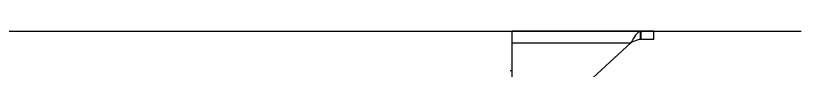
# Model space of a CAD drawing. Extents: x -409572 to -157272, y 600795 to 878326.
# Drawn here: x -395792 to -393381, y 807396 to 807518 of the extents above; entities that cross this region are included whole.
import ezdxf

# ---------------------------------------------------------------- set-up
doc = ezdxf.new("R2010")
doc.units = 0
doc.header["$LTSCALE"] = 1000
doc.header["$MEASUREMENT"] = 0
doc.layers.get('0').update_dxf_attribs({"linetype": 'CONTINUOUS'})
doc.layers.add('BZ', color=2, linetype='CONTINUOUS')

msp = doc.modelspace()

# ---------------------------------------------------------------- linework, layer by layer
for p, q in [((-394268.2, 807321.8), (-394268.2, 807517.9)), ((-393833.8, 807517.9), (-394268.2, 807517.9)), ((-393875, 807492.3), (-393875, 807517.7)), ((-393872.9, 807492.3), (-393872.9, 807517.9)), ((-393833.8, 807492.3), (-393833.8, 807517.9)), ((-394268.2, 807482.1), (-393904.2, 807482.1)), ((-393904.2, 807482.1), (-394139.6, 807265.4)), ((-393833.8, 807492.3), (-393872.9, 807492.3)), ((-394268.2, 807395.9), (-394274.4, 807395.9))]:
    msp.add_line(p, q)
msp.add_arc((-393872.9, 807454.1), 38.2, 90.0412, 93.2711)
for points, knots in [([(-393875, 807517.7), (-393877.7, 807517.1), (-393883.4, 807513.7), (-393893.4, 807501.7), (-393899.6, 807490.2), (-393904.2, 807482.1)], [0, 0, 0, 0, 0.174571, 0.404229, 1, 1, 1, 1]), ([(-393875, 807492.3), (-393877.5, 807492.1), (-393887.8, 807490.6), (-393897.1, 807485.7), (-393904.2, 807482.1)], [0, 0, 0, 0, 0.237273, 1, 1, 1, 1])]:
    msp.add_open_spline(points, degree=3, knots=knots)
msp.add_open_spline([(-393872.9, 807517.9), (-393873.6, 807517.9), (-393874.3, 807517.8), (-393875, 807517.7)], degree=3)
at = {"layer": 'BZ'}
msp.add_line((-402816.2, 807517.9), (-393381.2, 807517.9), dxfattribs=at)

doc.saveas('drawing.dxf')
